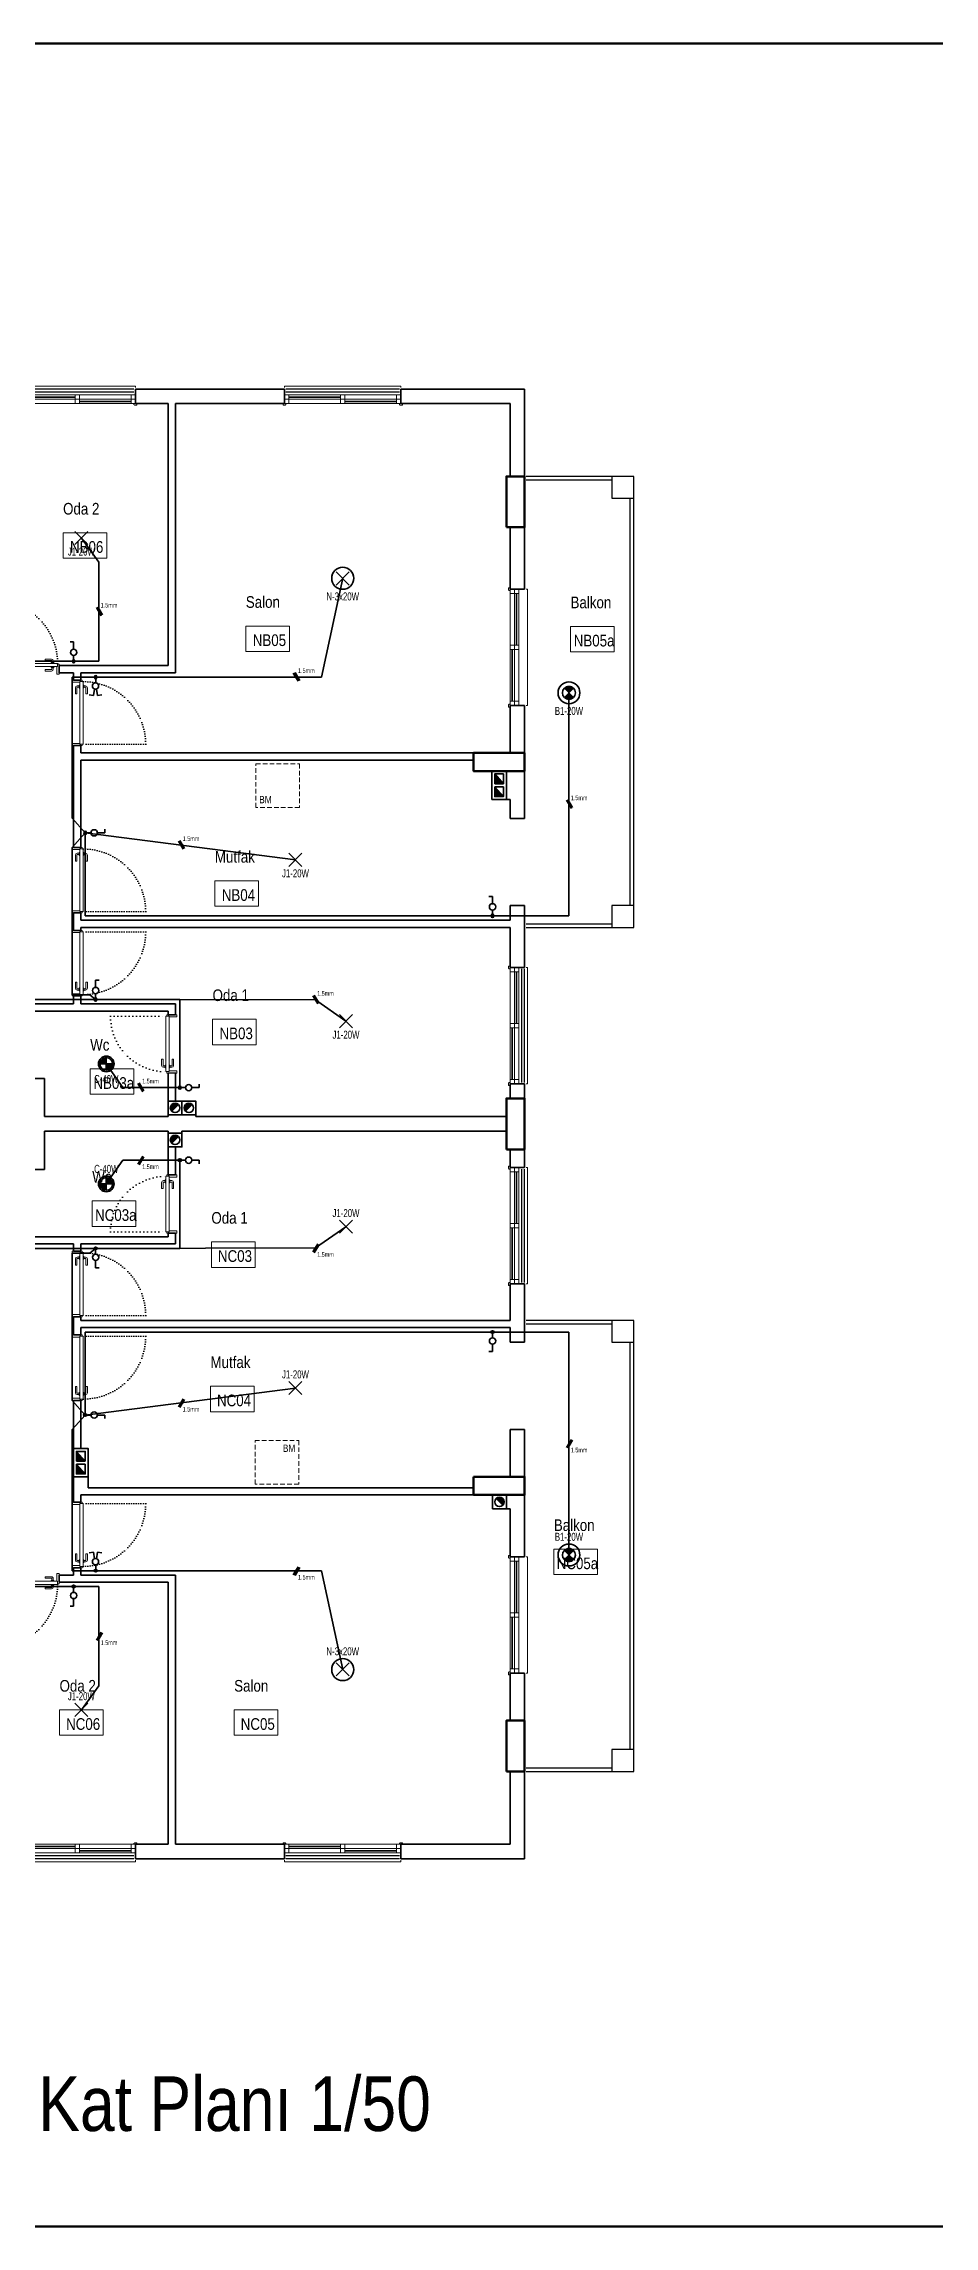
# Model space of a CAD drawing. Header units: millimetres. Extents: x 1811019 to 3717122, y -501178 to -243171.
# Drawn here: x 1862542 to 1863766, y -252390 to -249390 of the extents above; entities that cross this region are included whole.
import ezdxf
from ezdxf.enums import TextEntityAlignment as Align

# ---------------------------------------------------------------- set-up
doc = ezdxf.new("R2010")
doc.units = ezdxf.units.MM
for name, pattern in [('CONTINOUS', [0]), ('CONTINU', [0]), ('DOT', [0.25, 0, -0.25]), ('izdüşüm arka', [3.174999999999999, 0, -3.174999999999999]), ('izdüşüm ön', [9.524999999999999, 6.35, -3.175])]:
    doc.linetypes.add(name, pattern=pattern)
for name, color, linetype, lineweight in [('a_ba', 6, 'Continuous', 50), ('a_doğrama', 251, 'Continuous', 20), ('a_duvar', 255, 'Continuous', 35), ('a_görünüş', 32, 'Continuous', 25), ('a_görünüş_ince', 8, 'Continuous', 20), ('a_izdüşüm_arka', 255, 'izdüşüm arka', 30), ('a_izdüşüm_ön', 6, 'izdüşüm ön', 9), ('a_not_mahal', 253, 'Continuous', 5), ('a_not_text', 7, 'Continuous', 13), ('a_çerçeve_line', 7, 'Continuous', 50), ('Aydınlatma', 4, 'CONTINOUS', 35), ('Aydınlatma_', 3, 'Continuous', 40), ('Priz', 6, 'CONTINOUS', 40)]:
    doc.layers.add(name, color=color, linetype=linetype, lineweight=lineweight)
doc.styles.add('Grupcad', font='arial.ttf', dxfattribs={"width": 0.7})
doc.styles.add('OL', font='tsimplex.shx', dxfattribs={"width": 0.8, "height": 12})
doc.styles.get("Standard").update_dxf_attribs({"font": 'ARIALN.TTF'})

# ---------------------------------------------------------------- blocks, each defined once
blk = doc.blocks.new('K2')
at = {"layer": 'a_doğrama', "color": 251, "linetype": 'Continuous'}
for p, q in [((-12.00000000162981, 90), (-12.00000000162981, 88.09999999962747)), ((-12.00000000162981, 90), (-10.00000000186265, 90)), ((-13.00000000162981, 88.09999999962747), (-13.00000000186265, 1.900000000372529)), ((-13.00000000162981, 88.09999999962747), (-8.500000001862645, 88.09999999962747)), ((-8.500000001862645, 88.09999999962747), (-8.500000001862645, 1.900000000372529)), ((-13.00000000186265, 1.900000000372529), (-8.500000001862645, 1.900000000372529)), ((-12.00000000186265, 0), (-12.00000000186265, 1.900000000372529)), ((-12.00000000186265, 0), (-10.00000000186265, 0))]:
    blk.add_line(p, q, dxfattribs=at)
for points in [[(-1.629814505577087e-09, 90.00000000005821), (1.999999998137355, 90), (1.999999998137355, 87), (-8.500000001862645, 87)], [(0, 0), (2, 0), (2, 3), (-8.500000001862645, 3)]]:
    blk.add_lwpolyline(points, dxfattribs=at)
at = {"layer": 'a_doğrama', "color": 251}
for points in [[(-14.00000000162981, 80.09999999962747), (-16.50000000162981, 80.09999999962747, 0.414213562373095), (-17.00000000162981, 79.59999999962747), (-17.00000000186265, 71.09999999962747), (-19.00000000186265, 71.09999999962747), (-19.00000000186265, 79.59999999962747)], [(-13.00000000162981, 83.09999999962747), (-13.50000000186265, 83.09999999962747, 0.4142135623730951), (-14.00000000186265, 82.59999999962747), (-14.00000000186265, 79.59999999962747, 0.414213562373095), (-13.50000000162981, 79.09999999968568), (-13.00000000162981, 79.09999999962747)], [(-8.500000001629815, 83.09999999962747), (-8.000000001629815, 83.09999999962747, -0.4142135623730951), (-7.500000001862645, 82.59999999962747), (-7.500000001862645, 79.59999999962747, -0.414213562373095), (-8.000000001629815, 79.09999999962747), (-8.500000001629815, 79.09999999962747)], [(-7.500000001862645, 80.09999999956926), (-5.000000001862645, 80.09999999962747, -0.414213562373095), (-4.500000001862645, 79.59999999962747), (-4.500000001862645, 71.09999999962747), (-2.500000001862645, 71.09999999962747), (-2.500000001629815, 79.59999999962747)]]:
    blk.add_lwpolyline(points, format="xyb", dxfattribs=at)
for points in [[(-16.50000000186265, 82.09999999962747), (-14.00000000162981, 82.09999999962747)], [(-5.000000001862645, 82.09999999962747), (-7.500000001862645, 82.09999999962747)]]:
    blk.add_lwpolyline(points, dxfattribs=at)
for centre, start, end in [((-16.50000000186265, 79.59999999962747), 90, 180), ((-5.000000001629815, 79.59999999962747), 0, 90)]:
    blk.add_arc(centre, 2.499999999999999, start, end, dxfattribs=at)
at = {"layer": 'a_izdüşüm_arka', "color": 251}
blk.add_lwpolyline([(-99.20006576180458, 1.900000000372529), (-13.00006576254964, 1.900000000372529)], dxfattribs=at)
blk.add_arc((-13.00006576254964, 1.900000000372529), 86.19999999925494, 89.99995624410063, 180, dxfattribs=at)
blk = doc.blocks.new('k_80')
at = {"layer": 'a_doğrama', "color": 251, "linetype": 'Continuous'}
for p, q in [((-80, 2.000000000465661), (-78.10000000009313, 2.000000000465661)), ((-80, 2.000000000465661), (-80.00000000005821, 4.656612873077393e-10)), ((-78.10000000009313, 3.000000000465661), (-1.900000000023283, 3)), ((-78.10000000009313, 3.000000000465661), (-78.10000000009313, -1.499999999534339)), ((-1.900000000023283, 3), (-1.900000000023283, -1.5)), ((0, 2), (-1.900000000023283, 2)), ((0, 2), (0, 0)), ((-78.10000000009313, -1.499999999534339), (-1.900000000023283, -1.5))]:
    blk.add_line(p, q, dxfattribs=at)
at = {"layer": 'a_doğrama', "color": 251}
for points in [[(-73.10000000003492, 3.000000000465661), (-73.10000000003492, 3.500000000465661, -0.4142135623730951), (-72.60000000009313, 4.000000000232831), (-69.60000000003492, 4.000000000232831, -0.4142135623730951), (-69.10000000003492, 3.500000000232831), (-69.10000000009313, 3.000000000232831)], [(-70.10000000003492, 4.000000000232831), (-70.10000000003492, 6.500000000232831, -0.4142135623730951), (-69.60000000003492, 7.000000000232831), (-61.10000000009313, 7.000000000232831), (-61.10000000009313, 9.00000000023283), (-69.60000000003492, 9.00000000023283)], [(-73.10000000009313, -1.499999999767169), (-73.10000000009313, -1.999999999767169, 0.4142135623730951), (-72.60000000015134, -2.499999999534339), (-69.60000000003492, -2.499999999767169, 0.4142135623730951), (-69.10000000009313, -1.999999999767169), (-69.10000000009313, -1.499999999767169)], [(-70.10000000003492, -2.499999999534339), (-70.10000000003492, -4.999999999534339, 0.4142135623730951), (-69.60000000003492, -5.499999999534339), (-61.10000000009313, -5.499999999534339), (-61.10000000009313, -7.499999999534339), (-69.60000000003492, -7.499999999534339)]]:
    blk.add_lwpolyline(points, format="xyb", dxfattribs=at)
for points in [[(-72.10000000003492, 6.500000000232831), (-72.10000000003492, 4.000000000465661)], [(-72.10000000003492, -4.999999999534339), (-72.10000000003492, -2.499999999534339)]]:
    blk.add_lwpolyline(points, dxfattribs=at)
at = {"layer": 'a_doğrama', "color": 251, "linetype": 'Continuous'}
for points in [[(-80.00000000005821, -9.999999999534339), (-80.00000000005821, -11.99999999953434), (-77, -11.99999999953434), (-77, -1.499999999534339)], [(-5.820766091346741e-11, -10.00000000116415), (-5.820766091346741e-11, -12.00000000116415), (-3.000000000058208, -12.00000000116415), (-3.000000000058208, -1.5)]]:
    blk.add_lwpolyline(points, dxfattribs=at)
at = {"layer": 'a_doğrama', "color": 251}
for centre, start, end in [((-69.60000000003492, 6.500000000232831), 90, 180), ((-69.60000000003492, -4.999999999534339), 180, 270)]:
    blk.add_arc(centre, 2.499999999999999, start, end, dxfattribs=at)
at = {"layer": 'a_izdüşüm_arka', "color": 251, "linetype": 'DOT', "ltscale": 20}
blk.add_line((-1.899999999615829, 79.20000000018626), (-1.900000000023283, 3), dxfattribs=at)
blk.add_arc((-1.900000000023283, 3), 76.20000000006985, 90, 180, dxfattribs=at)
blk = doc.blocks.new('160p')
at = {"layer": 'a_doğrama', "color": 251}
for points in [[(-5.999925318639725, -6), (-5.999925318639725, 0), (-11.99992531863973, 0), (-11.99992531863973, -6)], [(7.46813602745533e-05, -6), (7.46813602745533e-05, 0), (-5.999925318639725, 0), (-5.999925318639725, -6)], [(-5.999925318639725, -83), (-5.999925318639725, -77), (-11.99992531863973, -77), (-11.99992531863973, -83)], [(7.46813602745533e-05, -83), (7.46813602745533e-05, -77), (-5.999925318639725, -77), (-5.999925318639725, -83)], [(-5.999925318639725, -160), (-5.999925318639725, -154), (-11.99992531863973, -154), (-11.99992531863973, -160)], [(7.46813602745533e-05, -160), (7.46813602745533e-05, -154), (-5.999925318639725, -154), (-5.999925318639725, -160)]]:
    blk.add_lwpolyline(points, close=True, dxfattribs=at)
for points in [[(2.000037341145799, -1.000074680894613), (2.00014936318621, 1.999925318174064), (0.0001493635354563594, 1.999999999068677), (0, -1.999999998137355), (1.000000001280569, -2.000037338584661), (2.000037341145799, -1.000074680894613)], [(-9.499925318639725, -6), (-9.499925318639725, -77)], [(-8.499925318639725, -6), (-8.499925318639725, -77)], [(-3.499925318639725, -83), (-3.499925318639725, -154)], [(-2.499925318639725, -83), (-2.499925318639725, -154)], [(2.000037341145799, -158.9999253191054), (2.00014936318621, -161.9999253181741), (0.0001493635354563594, -161.9999999990687), (0, -158.0000000018626), (1.000000001280569, -157.9999626614153), (2.000037341145799, -158.9999253191054)]]:
    blk.add_lwpolyline(points, dxfattribs=at)
at = {"layer": 'a_görünüş_ince', "color": 251}
for points in [[(-21.99992531829048, -160), (-23.99992531829048, -160), (-23.99992531805765, 0), (-21.99992531805765, 0)], [(-11.99992531863973, -77), (-11.99992531863973, -6)], [(-5.999925318639725, -77), (-5.999925318639725, -6)], [(-5.999925318639725, -77), (-5.999925318639725, -6)], [(7.46813602745533e-05, -77), (7.46813602745533e-05, -6)], [(-11.99992531863973, -154), (-11.99992531863973, -83)], [(-5.999925318639725, -154), (-5.999925318639725, -83)], [(-5.999925318639725, -154), (-5.999925318639725, -83)], [(7.46813602745533e-05, -154), (7.46813602745533e-05, -83)]]:
    blk.add_lwpolyline(points, dxfattribs=at)
blk = doc.blocks.new('baca_şönt')
at = {"layer": 'a_duvar'}
h = blk.add_hatch(color=256, dxfattribs=at)
h.dxf.hatch_style = 1
h.paths.add_polyline_path([(21.5, -5), (21.5, -17), (35, -17)])
h.paths.add_polyline_path([(4, -5), (4, -17), (17.5, -17)])
for p, q in [((4, -5), (17.5, -17)), ((17.5, -5), (17.5, -17)), ((21.5, -5), (21.5, -17)), ((21.5, -5), (35, -17))]:
    blk.add_line(p, q, dxfattribs=at)
blk.add_lwpolyline([(0, -21), (39, -21), (39, -1), (0, -1)], close=True, dxfattribs=at)
for points in [[(17.5, -5), (4, -5), (4, -17), (17.5, -17)], [(21.5, -17), (35, -17), (35, -5), (21.5, -5)]]:
    blk.add_lwpolyline(points, dxfattribs=at)
blk = doc.blocks.new('baca_müstakil')
at = {"layer": 'a_duvar'}
h = blk.add_hatch(color=256, dxfattribs=at)
h.dxf.hatch_style = 1
h.paths.add_polyline_path([(4.903805922287575, -4.903805922287575, 0.198912367379658), (3, -9.5, 0.6681786379192994), (14.09619407771242, -14.09619407771242)])
blk.add_line((4.903805922287575, -4.903805922287575), (14.09619407771242, -14.09619407771242), dxfattribs=at)
blk.add_lwpolyline([(0, -19), (19, -19), (19, 0), (0, 0)], close=True, dxfattribs=at)
blk.add_circle((9.5, -9.5), 6.5, dxfattribs=at)
blk = doc.blocks.new('J1-20W')
at = {"layer": 'Aydınlatma', "color": 1, "linetype": 'CONTINU'}
for p, q in [((9, 9), (-9, -9)), ((-9, 9), (9, -9))]:
    blk.add_line(p, q, dxfattribs=at)
at = {"layer": 'Aydınlatma', "linetype": 'CONTINU', "style": 'Grupcad', "width": 0.7, "flags": 8}
blk.add_attdef('J1-20W', text='', height=11, dxfattribs=at).set_placement((0, 18.74764386721654), align=Align.MIDDLE_CENTER)
blk = doc.blocks.new('N-3x20W')
at = {"layer": 'Aydınlatma', "color": 6, "linetype": 'CONTINU'}
for p, q in [((9, 9), (-9, -9)), ((-9, 9), (9, -9))]:
    blk.add_line(p, q, dxfattribs=at)
at = {"layer": 'Aydınlatma', "linetype": 'CONTINU'}
blk.add_circle((0, -0.3079431056394242), 15.11081903452493, dxfattribs=at)
at = {"layer": 'Aydınlatma', "linetype": 'CONTINU', "style": 'Grupcad', "width": 0.7, "flags": 8}
blk.add_attdef('N-3X20W', text='', height=11, dxfattribs=at).set_placement((0, 24.80287592888635), align=Align.MIDDLE_CENTER)
blk = doc.blocks.new('B1-20W')
at = {"layer": 'Aydınlatma', "linetype": 'CONTINU'}
h = blk.add_hatch(color=1, dxfattribs=at)
edge = h.paths.add_edge_path()
edge.add_arc((-1.164153218269348e-10, 1.891748979687691e-10), 8.90954544273853, 44.99999999941044, 135.0000000005896)
edge.add_line((-6.300000000046566, 6.299999999959255), (6.300000000046566, -6.30000000007567))
edge.add_arc((-1.164153218269348e-10, -1.891748979687691e-10), 8.90954544273853, 224.9999999994104, 315.0000000005896, ccw=False)
edge.add_line((-6.299999999930151, -6.299999999959255), (6.299999999930151, 6.299999999959255))
at = {"layer": 'Aydınlatma', "color": 1, "linetype": 'CONTINU'}
for p, q in [((-6.300000000046566, 6.299999999959255), (6.300000000046566, -6.30000000007567)), ((6.299999999930151, 6.299999999959255), (-6.299999999930151, -6.299999999959255))]:
    blk.add_line(p, q, dxfattribs=at)
at = {"layer": 'Aydınlatma', "color": 4, "linetype": 'CONTINU'}
blk.add_circle((-2.91038304567337e-11, -2.91038304567337e-11), 15, dxfattribs=at)
at = {"layer": 'Aydınlatma', "color": 1, "linetype": 'CONTINU'}
blk.add_circle((0, -2.91038304567337e-11), 8.909545442950497, dxfattribs=at)
for centre, start, end in [((-1.164153218269348e-10, 1.891748979687691e-10), 44.99999999928148, 135.0000000007185), ((-1.164153218269348e-10, -1.891748979687691e-10), 224.9999999992815, 315.0000000007185)]:
    blk.add_arc(centre, 8.90954544273853, start, end, dxfattribs=at)
at = {"layer": 'Aydınlatma', "linetype": 'CONTINU', "style": 'Grupcad', "width": 0.7, "flags": 8}
blk.add_attdef('B1-20W', text='', height=11, dxfattribs=at).set_placement((-2.91038304567337e-11, 24.9999999999709), align=Align.MIDDLE_CENTER)
blk = doc.blocks.new('C-20W')
at = {"layer": 'Aydınlatma', "linetype": 'CONTINU'}
h = blk.add_hatch(color=1, dxfattribs=at)
h.paths.add_polyline_path([(8.702380952381645, -1.455191522836685e-11), (0, -1.455191522836685e-11), (0, 8.702380952352541, -0.4142135623730951)])
h.paths.add_polyline_path([(0, -8.702380952381645, -0.4142135623730951), (-8.702380952367093, -1.455191522836685e-11), (0, -1.455191522836685e-11)])
at = {"layer": 'Aydınlatma', "color": 1, "linetype": 'CONTINU'}
for p, q in [((8.702380952381645, 0), (-8.702380952367093, 0)), ((0, 8.702380952381645), (0, -8.702380952381645))]:
    blk.add_line(p, q, dxfattribs=at)
at = {"layer": 'Aydınlatma', "linetype": 'CONTINU'}
blk.add_circle((0, 0), 10.74999999999503, dxfattribs=at)
at = {"layer": 'Aydınlatma', "color": 1, "linetype": 'CONTINU'}
blk.add_circle((0, 0), 8.702380952376926, dxfattribs=at)
at = {"layer": 'Aydınlatma', "linetype": 'CONTINU', "style": 'Grupcad', "width": 0.7, "flags": 8}
blk.add_attdef('C-40W', text='', height=11, dxfattribs=at).set_placement((0, 20.74999999998545), align=Align.MIDDLE_CENTER)
blk = doc.blocks.new('NORMAL ANAHTAR')
at = {"layer": 'Aydınlatma', "color": 6, "linetype": 'CONTINU'}
for p, q in [((0, 18.75986064848257), (-4.863207719157799, 18.75986064848257)), ((0, 8.636846400011564), (0, 18.75986064848257))]:
    blk.add_line(p, q, dxfattribs=at)
blk.add_circle((0, 4.31842319999123), 4.318423200000162, dxfattribs=at)
blk = doc.blocks.new('KOMUTATOR ANAHTAR')
at = {"layer": 'Aydınlatma', "color": 6, "linetype": 'CONTINU'}
for p, q in [((-2.876584113124409, 17.46272058073373), (-8.55538248429366, 16.51159817440202)), ((-1.361482364300173, 8.416611178297899), (-2.876584113124409, 17.46272058073373)), ((1.361482364300173, 8.416611178297899), (2.876584113124409, 17.46272058073373)), ((2.876584113124409, 17.46272058073373), (8.55538248429366, 16.51159817440202))]:
    blk.add_line(p, q, dxfattribs=at)
blk.add_circle((0, 4.318423200005782), 4.318423200000162, dxfattribs=at)
blk = doc.blocks.new('BUAT (Enerji)')
at = {"layer": 'Priz', "linetype": 'CONTINU'}
h = blk.add_hatch(color=256, dxfattribs=at)
edge = h.paths.add_edge_path()
edge.add_arc((0, 0), 1.75, 0, 360)
blk.add_circle((0, 0), 1.75, dxfattribs=at)

msp = doc.modelspace()

# ---------------------------------------------------------------- linework, layer by layer
at = {"layer": 'a_ba', "color": 253}
for points in [[(1863177.71015413, -250054.7909967919), (1863202.71015413, -250054.7909967919), (1863202.71015413, -249984.7909967919), (1863177.71015413, -249984.7909967919)], [(1863132.710147536, -250364.7909963957), (1863132.710147536, -250389.7909963957), (1863202.710147536, -250389.7909963957), (1863202.710147536, -250364.7909963957)], [(1863177.710147536, -250909.7909964012), (1863202.710147536, -250909.7909964012), (1863202.710147536, -250839.7909964012), (1863177.710147536, -250839.7909964012)], [(1863132.710147536, -251359.7909963957), (1863132.710147536, -251384.7909963957), (1863202.710147536, -251384.7909963957), (1863202.710147536, -251359.7909963957)], [(1863177.710147536, -251764.7909967864), (1863202.710147536, -251764.7909967864), (1863202.710147536, -251694.7909967864), (1863177.710147536, -251694.7909967864)]]:
    msp.add_lwpolyline(points, close=True, dxfattribs=at)
at = {"layer": 'a_duvar'}
for p, q in [((1862667.710156701, -249864.7909963957), (1862872.710152118, -249864.7909963957)), ((1863032.710152118, -249864.7909963957), (1863202.710147536, -249864.7909963957)), ((1863202.710147536, -249984.7909963957), (1863202.710147536, -249864.7909963957)), ((1862712.710156701, -249884.7909963957), (1862667.710156701, -249884.7909963957)), ((1862712.710156701, -249884.7909963957), (1862712.710156701, -250244.7909963957)), ((1862872.710152118, -249884.7909963957), (1862722.710156701, -249884.7909963957)), ((1862722.710156701, -250254.7909963957), (1862722.710156701, -249884.7909963957)), ((1863182.710147536, -249884.7909963957), (1863032.710152118, -249884.7909963957)), ((1863182.710147536, -249884.7909963957), (1863182.710147536, -249984.7909967919)), ((1863202.710147536, -250139.7909965938), (1863202.710147536, -250004.7909963957)), ((1863182.710147536, -250054.7909967919), (1863182.710147536, -250139.7909965938)), ((1862712.710156701, -250244.7909963957), (1862562.710156709, -250244.7909963957)), ((1862562.710156709, -250254.7909963957), (1862582.710156701, -250254.7909963957)), ((1862582.710156701, -250264.790996387), (1862582.710156701, -250254.7909963957)), ((1862592.710156701, -250254.7909963957), (1862592.710156701, -250264.7908574043)), ((1862592.710156701, -250254.7909963957), (1862722.710156701, -250254.7909963957)), ((1863182.710147536, -250299.7909965938), (1863182.710147536, -250364.7909963957)), ((1863202.710147537, -250454.7909963957), (1863202.710147536, -250299.7909965938)), ((1862582.710156701, -250494.790996387), (1862582.710156701, -250354.7909963957)), ((1862592.7101567, -250354.7909963957), (1862592.7101567, -250364.7909963957)), ((1863182.710147536, -250364.7909963957), (1862592.7101567, -250364.7909963957)), ((1862592.7101567, -250374.7909963957), (1862592.7101567, -250494.7908574043)), ((1862592.7101567, -250374.7909963957), (1863132.710147536, -250374.7909963957)), ((1863182.710147536, -250428.7909963957), (1863182.710147536, -250454.7909963957)), ((1862582.710156701, -250608.7909963956), (1862582.710156701, -250584.7909963957)), ((1862592.7101567, -250584.7909963957), (1862592.7101567, -250594.7909963957)), ((1863182.710147536, -250574.7909963957), (1863182.710147536, -250594.7909963957)), ((1863202.710147537, -250659.7909964012), (1863202.710147537, -250574.7909963957)), ((1863182.710147536, -250594.7909963957), (1862592.710156701, -250594.7909963957)), ((1862592.710156701, -250604.7909963956), (1863182.710147536, -250604.7909963957)), ((1862592.7101567, -250604.7909963956), (1862592.7101567, -250608.7911353783)), ((1863182.710147536, -250604.7909963957), (1863182.710147536, -250659.7909964012)), ((1862582.710156701, -250709.7909963957), (1862447.710154912, -250709.7909963957)), ((1862582.710156701, -250709.7909963957), (1862582.710156701, -250698.7909964044)), ((1862592.710156701, -250698.791135387), (1862592.710156701, -250709.7909963957)), ((1862722.710156701, -250709.7909963957), (1862592.710156701, -250709.7909963957)), ((1862722.710163294, -250724.7909967919), (1862722.710163294, -250709.7909967919)), ((1862462.709121276, -250719.7909963957), (1862712.710156701, -250719.7909963957)), ((1862712.710163294, -250719.7909967919), (1862712.710163294, -250724.7909967919)), ((1862542.710161506, -250812.2909967919), (1862522.710161506, -250812.2909967919)), ((1862542.710161506, -250864.7909967919), (1862542.710161506, -250812.2909967919)), ((1862712.710163294, -250804.7909968006), (1862712.710163294, -250864.7909963956)), ((1862722.710163294, -250843.2909964016), (1862722.710163294, -250804.7908578179)), ((1863182.710147536, -250819.7909964012), (1863182.710147536, -250839.7909964012)), ((1863202.710147537, -250839.7909964012), (1863202.710147537, -250819.7909964012)), ((1862542.709120098, -250864.7909963957), (1862712.710163294, -250864.7909963957)), ((1862542.709120098, -250884.7909963957), (1862712.710163294, -250884.7909963957)), ((1862542.710161506, -250937.2909967919), (1862542.710161506, -250884.7909967919)), ((1862712.710163295, -250884.7909963957), (1862712.710163294, -250944.7909967919)), ((1862731.710156168, -250884.7909963957), (1863177.710147536, -250884.7909963957)), ((1862731.710163294, -250887.2909963977), (1862731.710163294, -250884.7909963957)), ((1862750.710163294, -250864.7909963993), (1863177.710147536, -250864.7909963957)), ((1862722.710163294, -250944.7909967919), (1862722.710163294, -250906.2909964021)), ((1863182.710147536, -250909.7909964012), (1863182.710147536, -250934.7909963957)), ((1863202.710147537, -250934.7909963957), (1863202.710147537, -250909.7909964012)), ((1862522.710161506, -250937.2909967919), (1862542.710161506, -250937.2909967919)), ((1862712.710163294, -250939.7909967919), (1862712.710163294, -250944.7909967919)), ((1862447.710154912, -251039.7909963957), (1862582.7101567, -251039.7909963957)), ((1862712.710156701, -251029.7909963957), (1862462.709117243, -251029.7909963957)), ((1862582.710156701, -251039.7909963957), (1862582.710156701, -251049.7909963957)), ((1862592.710156701, -251049.7909963957), (1862592.710156701, -251039.7909963957)), ((1862592.710156701, -251039.7909963957), (1862722.710156701, -251039.7909963957)), ((1862712.710163294, -251024.7909967919), (1862712.710163294, -251029.7909967919)), ((1862722.710163294, -251039.7909967919), (1862722.710163294, -251024.7909967919)), ((1863182.710147536, -251094.7909963957), (1863182.710147536, -251144.7909963957)), ((1863202.710147536, -251144.7909963956), (1863202.710147536, -251094.7909963957)), ((1862582.710156701, -251139.7909963957), (1862582.710156701, -251164.7909963957)), ((1862592.710156701, -251144.7909963957), (1862592.710156701, -251139.7909963957)), ((1862592.710156701, -251144.7909963957), (1863182.710147536, -251144.7909963957)), ((1862592.710156701, -251164.7911353784), (1862592.710156701, -251154.7909963957)), ((1862592.710156701, -251154.7909963957), (1863182.710147536, -251154.7909963956)), ((1863182.710147536, -251154.7909963956), (1863182.710147536, -251174.7909963957)), ((1863202.710147536, -251144.7909963942), (1863202.710147536, -251144.7909963956)), ((1863202.710147536, -251144.7909963942), (1863202.710147536, -251164.7909963942)), ((1863202.710147536, -251164.7909963957), (1863202.710147536, -251164.7909963942)), ((1863202.710147536, -251174.7909963957), (1863202.710147536, -251164.7909963956)), ((1862582.710156701, -251254.7909964045), (1862582.710156701, -251394.7909963955)), ((1862592.710156701, -251320.7909963954), (1862592.710156701, -251254.7911353871)), ((1863182.710147536, -251294.7909963957), (1863182.710147536, -251359.7909963957)), ((1863202.710147536, -251469.790996591), (1863202.710147536, -251294.7909963957)), ((1862592.710156701, -251384.7909963957), (1863182.710147536, -251384.7909963957)), ((1862592.710156701, -251394.7911353781), (1862592.710156701, -251384.7909963957)), ((1862602.7101567, -251374.7909963957), (1863132.710147536, -251374.7909963957)), ((1863182.710147536, -251403.7909963957), (1863182.710147536, -251469.790996591)), ((1862582.710156701, -251484.7909964042), (1862582.710156701, -251494.7909963957)), ((1862592.710156701, -251494.7909963957), (1862592.710156701, -251484.7911353869)), ((1862582.710156701, -251494.7909963957), (1862562.710156709, -251494.7909963957)), ((1862562.710295692, -251504.7909963957), (1862712.710156701, -251504.7909963957)), ((1862722.710156701, -251494.7909963957), (1862592.710156701, -251494.7909963957)), ((1862712.710156701, -251504.7909963957), (1862712.710156701, -251864.7909963957)), ((1862722.710156701, -251864.7909963957), (1862722.710156701, -251494.7909963957)), ((1863182.710147536, -251629.790996591), (1863182.710147536, -251694.7909967864)), ((1863202.710147537, -251744.7909963957), (1863202.710147537, -251629.790996591)), ((1863182.710147536, -251764.7909967864), (1863182.710147536, -251864.7909963957)), ((1863202.710147536, -251884.7909963957), (1863202.710147537, -251764.7909963957)), ((1862712.710156701, -251864.7909962752), (1862667.710156701, -251864.7909962752)), ((1862872.710152118, -251864.7909962752), (1862722.710156701, -251864.7909962752)), ((1863182.710147536, -251864.7909962752), (1863032.710152118, -251864.7909962752)), ((1862667.710156701, -251884.7909963823), (1862872.710152118, -251884.7909963823)), ((1863032.710152118, -251884.7909963823), (1863202.710147537, -251884.7909963823))]:
    msp.add_line(p, q, dxfattribs=at)
for points in [[(1862667.710156701, -249884.7909963957), (1862667.710156701, -249864.7909963957)], [(1862872.710152118, -249884.7909963957), (1862872.710152118, -249864.7909963957)], [(1863032.710152118, -249884.7909963957), (1863032.710152118, -249864.7909963957)], [(1863202.710147536, -250139.7909965938), (1863182.710147536, -250139.7909965938)], [(1862562.710156709, -250244.7909963957), (1862562.710156709, -250254.7909963957)], [(1862582.710156701, -250264.790996387), (1862592.708905857, -250264.7908574217)], [(1863202.710147536, -250299.7909965938), (1863182.710147536, -250299.7909965938)], [(1862582.710156701, -250354.7909963957), (1862592.7101567, -250354.7909963957)], [(1863177.710147536, -250428.7909963957), (1863182.710147536, -250428.7909963957)], [(1863202.710147536, -250454.7909963957), (1863182.710147536, -250454.7909963957)], [(1862582.710156701, -250494.790996387), (1862592.708905857, -250494.7908574217)], [(1862582.710156701, -250584.7909963957), (1862592.7101567, -250584.7909963957)], [(1863202.710147536, -250574.7909963957), (1863182.710147536, -250574.7909963957)], [(1862582.710156701, -250608.7909963956), (1862592.7101567, -250608.7911353783)], [(1863182.710147536, -250659.7909964012), (1863202.710147537, -250659.7909964012)], [(1862582.710156701, -250698.7909964044), (1862592.708905857, -250698.7911353696)], [(1862712.710163294, -250724.7909967919), (1862722.710163294, -250724.7909967919)], [(1862712.710163294, -250804.7909968006), (1862722.711414138, -250804.7908578005)], [(1863182.710147536, -250819.7909964012), (1863202.710147537, -250819.7909964012)], [(1862750.710163294, -250862.2909964016), (1862750.710163294, -250864.7909963993)], [(1862712.710163294, -250944.7909967919), (1862722.710163294, -250944.7909967919)], [(1863182.710147536, -250934.7909963957), (1863202.710147537, -250934.7909963957)], [(1862712.710163294, -251024.7909967919), (1862722.710163294, -251024.7909967919)], [(1862582.710156701, -251049.7909963957), (1862592.710156701, -251049.7909963957)], [(1863182.710147536, -251094.7909963957), (1863202.710147536, -251094.7909963957)], [(1862582.710156701, -251139.7909963957), (1862592.710156701, -251139.7909963957)], [(1862582.710156701, -251164.7909963957), (1862592.710156699, -251164.7911353784)], [(1863202.710147536, -251174.7909963957), (1863182.710147536, -251174.7909963957)], [(1862582.710156701, -251254.7909964045), (1862592.710156699, -251254.7911353871)], [(1863202.710147536, -251294.7909963957), (1863182.710147536, -251294.7909963957)], [(1862602.7101567, -251359.7909963954), (1862602.7101567, -251374.7909963957)], [(1862582.710156698, -251394.7909963955), (1862592.710156701, -251394.7911353781)], [(1863177.710147536, -251403.7909963957), (1863182.710147536, -251403.7909963957)], [(1862582.710156701, -251484.7909964042), (1862592.708905855, -251484.7911353695)], [(1863182.710147536, -251469.790996591), (1863202.710147536, -251469.790996591)], [(1862562.710156692, -251494.7897455534), (1862562.710295692, -251504.7909963957)], [(1863182.710147536, -251629.790996591), (1863202.710147537, -251629.790996591)], [(1862667.710156701, -251864.7909962752), (1862667.710156701, -251884.7909963823)], [(1862872.710152118, -251884.7909963823), (1862872.710152118, -251864.7909963823)], [(1863032.710152118, -251884.7909963823), (1863032.710152118, -251864.7909963823)]]:
    msp.add_lwpolyline(points, dxfattribs=at)
at = {"layer": 'a_görünüş', "color": 251}
for points in [[(1862665.7101567, -249864.7909963092), (1862509.716330698, -249864.7910027381)], [(1862665.7101567, -249868.7909963104), (1862509.716330698, -249868.7910028206)], [(1863030.710152118, -249864.7909963092), (1862874.716326116, -249864.7910027381)], [(1863030.710152118, -249868.7909963104), (1862874.716326116, -249868.7910028206)], [(1863322.710147536, -249984.7909963958), (1863204.710154032, -249984.7909963958)], [(1863322.710147536, -249989.7909963958), (1863204.710154032, -249989.7909963958)], [(1863347.710147536, -250574.7909964141), (1863347.710147536, -250014.7909963959)], [(1863352.710147536, -250574.7909964141), (1863352.710147536, -250014.7909963959)], [(1863204.710147536, -250599.7909964141), (1863322.710147536, -250599.7909964141)], [(1863204.710147536, -250604.7909964141), (1863322.710147536, -250604.7909964141)], [(1863198.710147535, -250817.7909964012), (1863198.710141025, -250661.7971703993)], [(1863202.710147536, -250817.7909964012), (1863202.710141107, -250661.7971703993)], [(1863198.710147534, -251092.7909963957), (1863198.710141024, -250936.7971703938)], [(1863202.710147536, -251092.7909963957), (1863202.710141107, -250936.7971703938)], [(1863322.710147536, -251144.7909963953), (1863204.710147536, -251144.7909963942)], [(1863322.710147536, -251149.7909963953), (1863204.710147536, -251149.7909963942)], [(1863347.710147536, -251734.7909963957), (1863347.710147536, -251174.7909963956)], [(1863352.710147536, -251734.7909963957), (1863352.710147536, -251174.7909963956)], [(1863204.710147537, -251759.7909963957), (1863322.710147536, -251759.7909963957)], [(1863204.710147537, -251764.7909963957), (1863322.710147536, -251764.7909963957)], [(1862665.710156701, -251880.7909963811), (1862509.716330699, -251880.7910028101)], [(1862665.710156701, -251884.7909963823), (1862509.716330699, -251884.7910028925)], [(1863030.710152118, -251880.7909963811), (1862874.716326117, -251880.7910028101)], [(1863030.710152118, -251884.7909963823), (1862874.716326117, -251884.7910028925)]]:
    msp.add_lwpolyline(points, dxfattribs=at)
for points in [[(1863322.710147536, -250014.7909963959), (1863352.710147536, -250014.7909963959), (1863352.710147536, -249984.7909963959), (1863322.710147536, -249984.7909963959)], [(1863322.710147536, -250604.7909964141), (1863352.710147536, -250604.7909964141), (1863352.710147536, -250574.7909964141), (1863322.710147536, -250574.7909964141)], [(1863322.710147536, -251174.7909963956), (1863352.710147536, -251174.7909963956), (1863352.710147536, -251144.7909963956), (1863322.710147536, -251144.7909963956)], [(1863322.710147536, -251764.7909963957), (1863352.710147536, -251764.7909963957), (1863352.710147536, -251734.7909963957), (1863322.710147536, -251734.7909963957)]]:
    msp.add_lwpolyline(points, close=True, dxfattribs=at)
at = {"layer": 'a_izdüşüm_ön', "color": 251}
for points in [[(1862833.243606406, -250439.7909963957), (1862833.243606406, -250379.7909963957), (1862893.243606406, -250379.7909963957), (1862893.243606406, -250439.7909963957)], [(1862892.177813027, -251309.7909963932), (1862892.177813027, -251369.7909963932), (1862832.177813027, -251369.7909963932), (1862832.177813027, -251309.7909963932)]]:
    msp.add_lwpolyline(points, close=True, dxfattribs=at)
at = {"layer": 'a_not_mahal'}
for points in [[(1862628.28892037, -250062.2697171071), (1862568.28892037, -250062.2697171071), (1862568.28892037, -250097.2697171071), (1862628.28892037, -250097.2697171071)], [(1862879.507637282, -250190.4240672385), (1862819.507637282, -250190.4240672385), (1862819.507637282, -250225.4240672385), (1862879.507637282, -250225.4240672385)], [(1863325.883661635, -250190.9829641331), (1863265.883661635, -250190.9829641331), (1863265.883661635, -250225.9829641331), (1863325.883661635, -250225.9829641331)], [(1862836.930452541, -250540.6936324766), (1862776.930452541, -250540.6936324766), (1862776.930452541, -250575.6936324766), (1862836.930452541, -250575.6936324766)], [(1862833.804964662, -250730.8740705198), (1862773.804964662, -250730.8740705198), (1862773.804964662, -250765.8740705198), (1862833.804964662, -250765.8740705198)], [(1862665.55719766, -250799.0809022946), (1862605.55719766, -250799.0809022946), (1862605.55719766, -250834.0809022946), (1862665.55719766, -250834.0809022946)], [(1862668.354835884, -250980.5583045577), (1862608.354835884, -250980.5583045577), (1862608.354835884, -251015.5583045577), (1862668.354835884, -251015.5583045577)], [(1862832.176062779, -251036.8981811305), (1862772.176062779, -251036.8981811305), (1862772.176062779, -251071.8981811305), (1862832.176062779, -251071.8981811305)], [(1862830.895385206, -251235.31176748), (1862770.895385206, -251235.31176748), (1862770.895385206, -251270.31176748), (1862830.895385206, -251270.31176748)], [(1863302.944790428, -251459.239424743), (1863242.944790428, -251459.239424743), (1863242.944790428, -251494.239424743), (1863302.944790428, -251494.239424743)], [(1862623.41786274, -251680.0799743349), (1862563.41786274, -251680.0799743349), (1862563.41786274, -251715.0799743349), (1862623.41786274, -251715.0799743349)], [(1862863.497223109, -251680.0799743349), (1862803.497223109, -251680.0799743349), (1862803.497223109, -251715.0799743349), (1862863.497223109, -251715.0799743349)]]:
    msp.add_lwpolyline(points, close=True, dxfattribs=at)
at = {"layer": 'a_çerçeve_line'}
msp.add_lwpolyline([(1872123.904255825, -252390.0067592915), (1872123.904255825, -249390.0067592915), (1853005.390146533, -249390.0067592915), (1853005.390146533, -252390.0067592915)], close=True, dxfattribs=at)
at = {"layer": 'Aydınlatma'}
for p, q in [((1862593.4174016, -250069.5020184581), (1862617.497774187, -250102.5424088127)), ((1862617.497774187, -250102.5424088127), (1862617.497774187, -250238.9363990046)), ((1862952.709690979, -250124.7909964575), (1862923.412220106, -250260.7056309585)), ((1862582.779550854, -250238.9363990046), (1862446.709695561, -250238.9363990046)), ((1862581.029550854, -250238.9363990046), (1862617.497774187, -250238.9363990046)), ((1862580.705678958, -250454.6423173147), (1862580.705678958, -250260.7056309585)), ((1862613.08419202, -250260.7056309585), (1862580.705678958, -250260.7056309585)), ((1862613.08419202, -250260.7056309585), (1862923.412220106, -250260.7056309585)), ((1863263.709686397, -250282.2909963969), (1863263.709686397, -250588.7909963972)), ((1862580.705678958, -250454.6423173147), (1862598.709695561, -250474.7166707778)), ((1862580.705678958, -250494.7910242408), (1862598.709695561, -250474.7166707778)), ((1862580.708486413, -250696.7909685923), (1862580.705678958, -250494.7910242408)), ((1862598.709695561, -250474.7166707778), (1862598.709695561, -250588.7909963973)), ((1862887.709690979, -250511.7909963974), (1862598.709695561, -250474.7166707778)), ((1863158.642936951, -250588.7909963973), (1862598.709695561, -250588.7909963973)), ((1863158.642936951, -250588.7909963973), (1863263.709686397, -250588.7909963972)), ((1862580.922559634, -250703.7909963972), (1862576.709695561, -250703.7909963972)), ((1862580.708486413, -250696.7909685923), (1862580.708486413, -250697.3838736192)), ((1862605.047923122, -250697.3838736193), (1862580.708486413, -250697.3838736192)), ((1862597.318547851, -250703.7909963972), (1862580.922559634, -250703.7909963972)), ((1862612.970330991, -250703.7909963972), (1862597.318547851, -250703.7909963972)), ((1862612.970330991, -250703.7909963972), (1862605.047923122, -250697.3838736193)), ((1862612.970330991, -250703.7909963972), (1862728.709702155, -250703.7909963972)), ((1862612.970330991, -250703.7909963972), (1862915.117980646, -250704.3218877382)), ((1862728.709702155, -250824.9384010622), (1862728.709702155, -250703.7909963972)), ((1862957.209694276, -250733.540996394), (1862915.117980646, -250704.3218877382)), ((1862627.709701261, -250792.2909963972), (1862650.377589143, -250824.9384010622)), ((1862728.709702155, -250824.9384010622), (1862650.377589143, -250824.9384010622)), ((1862627.709701261, -250957.2909963955), (1862650.377589143, -250924.6435917305)), ((1862728.709702155, -250924.6435917305), (1862650.377589143, -250924.6435917305)), ((1862728.709702155, -250924.6435917305), (1862728.709702155, -251045.7909963955)), ((1862957.209694276, -251016.0409963987), (1862915.117980646, -251045.2601050545)), ((1862580.922559634, -251045.7909963955), (1862576.709695561, -251045.7909963955)), ((1862580.708486413, -251052.7910242004), (1862580.705678958, -251254.7909685519)), ((1862605.047923122, -251052.1981191735), (1862580.708486413, -251052.1981191735)), ((1862580.708486413, -251052.7910242004), (1862580.708486413, -251052.1981191735)), ((1862597.318547851, -251045.7909963955), (1862580.922559634, -251045.7909963955)), ((1862612.970330991, -251045.7909963955), (1862597.318547851, -251045.7909963955)), ((1862612.970330991, -251045.7909963955), (1862605.047923122, -251052.1981191735)), ((1862612.970330991, -251045.7909963955), (1862915.117980646, -251045.2601050545)), ((1862612.970330991, -251045.7909963955), (1862728.709702155, -251045.7909963955)), ((1863158.642936951, -251160.7909963955), (1862598.709695561, -251160.7909963955)), ((1862598.709695561, -251274.8653220149), (1862598.709695561, -251160.7909963955)), ((1863158.642936951, -251160.7909963955), (1863263.709686397, -251160.7909963955)), ((1863263.709686397, -251467.2909963958), (1863263.709686397, -251160.7909963955)), ((1862887.709690979, -251237.7909963953), (1862598.709695561, -251274.8653220149)), ((1862580.705678958, -251254.7909685519), (1862598.709695561, -251274.8653220149)), ((1862580.705678958, -251294.939675478), (1862598.709695561, -251274.8653220149)), ((1862580.705678958, -251294.939675478), (1862580.705678958, -251488.8763618342)), ((1862613.08419202, -251488.8763618342), (1862580.705678958, -251488.8763618342)), ((1862613.08419202, -251488.8763618342), (1862923.412220106, -251488.8763618342)), ((1862952.709690979, -251624.7909963353), (1862923.412220106, -251488.8763618342)), ((1862582.779550854, -251510.6455937881), (1862446.709695561, -251510.6455937881)), ((1862581.029550854, -251510.6455937881), (1862617.497774187, -251510.6455937881)), ((1862617.497774187, -251647.03958398), (1862617.497774187, -251510.6455937881)), ((1862593.4174016, -251680.0799743347), (1862617.497774187, -251647.03958398))]:
    msp.add_line(p, q, dxfattribs=at)
at = {"layer": 'Aydınlatma', "color": 3}
for p, q in [((1862620.795048736, -250176.2659829425), (1862614.200499637, -250165.2128248748)), ((1862622.51258948, -250175.2412616187), (1862615.918040382, -250164.188103551)), ((1862891.226731544, -250266.2322099924), (1862884.632182445, -250255.1790519246)), ((1862892.596530086, -250265.6890999525), (1862886.001980988, -250254.6359418847)), ((1862893.79881692, -250265.2074886686), (1862887.204267822, -250254.1543306009)), ((1863267.006960946, -250441.0675754309), (1863260.412411848, -250430.0144173632)), ((1863268.724501691, -250440.0428541071), (1863262.129952592, -250428.9896960394)), ((1862733.573685451, -250497.121268229), (1862726.979136353, -250486.0681101612)), ((1862735.291226196, -250496.0965469052), (1862728.696677097, -250485.0433888374)), ((1862918.415255195, -250709.8484667721), (1862911.820706097, -250698.7953087044)), ((1862920.13279594, -250708.8237454483), (1862913.538246841, -250697.7705873806)), ((1862677.768994906, -250830.4649800961), (1862671.174445807, -250819.4118220284)), ((1862679.48653565, -250829.4402587723), (1862672.891986552, -250818.3871007046)), ((1862677.768994906, -250919.1170126966), (1862671.174445807, -250930.1701707644)), ((1862679.48653565, -250920.1417340204), (1862672.891986552, -250931.1948920882)), ((1862918.415255195, -251039.7335260206), (1862911.820706097, -251050.7866840884)), ((1862920.13279594, -251040.7582473444), (1862913.538246841, -251051.8114054122)), ((1862733.573685451, -251252.4607245637), (1862726.979136353, -251263.5138826315)), ((1862735.291226196, -251253.4854458875), (1862728.696677097, -251264.5386039553)), ((1863267.006960946, -251308.5144173618), (1863260.412411848, -251319.5675754295)), ((1863268.724501691, -251309.5391386856), (1863262.129952592, -251320.5922967533)), ((1862891.226731544, -251483.3497828003), (1862884.632182445, -251494.4029408681)), ((1862892.596530086, -251483.8928928402), (1862886.001980988, -251494.946050908)), ((1862893.79881692, -251484.3745041241), (1862887.204267822, -251495.4276621919)), ((1862620.795048736, -251573.3160098502), (1862614.200499637, -251584.369167918)), ((1862622.51258948, -251574.340731174), (1862615.918040382, -251585.3938892418))]:
    msp.add_line(p, q, dxfattribs=at)
at = {"layer": 'Aydınlatma', "color": 6}
for p, q in [((1862582.779550854, -250230.9363990046), (1862582.779550854, -250238.9363990046)), ((1862613.08419202, -250268.7056309585), (1862613.08419202, -250260.7056309585)), ((1862606.709695561, -250474.7166707778), (1862598.709695561, -250474.7166707778)), ((1863158.642936951, -250580.7909963973), (1863158.642936951, -250588.7909963973)), ((1862612.970330991, -250695.7909963972), (1862612.970330991, -250703.7909963972)), ((1862736.709702155, -250824.9384010622), (1862728.709702155, -250824.9384010622)), ((1862736.709702155, -250924.6435917305), (1862728.709702155, -250924.6435917305)), ((1862612.970330991, -251053.7909963955), (1862612.970330991, -251045.7909963955)), ((1863158.642936951, -251168.7909963955), (1863158.642936951, -251160.7909963955)), ((1862606.709695561, -251274.8653220149), (1862598.709695561, -251274.8653220149)), ((1862613.08419202, -251480.8763618342), (1862613.08419202, -251488.8763618342)), ((1862582.779550854, -251518.6455937881), (1862582.779550854, -251510.6455937881))]:
    msp.add_line(p, q, dxfattribs=at)
at = {"layer": 'Aydınlatma'}
for points in [[(1862260.394051969, -250659.9525068249), (1862260.394051969, -250738.7909963972), (1862431.710622995, -250738.7909963972), (1862431.71062301, -250703.7909963972), (1862576.709695561, -250703.7909963972)], [(1862260.394051969, -251089.6294859679), (1862260.394051969, -251010.7909963955), (1862431.710622995, -251010.7909963955), (1862431.71062301, -251045.7909963955), (1862576.709695561, -251045.7909963955)]]:
    msp.add_lwpolyline(points, dxfattribs=at)

# ---------------------------------------------------------------- block references
at = {"layer": 'a_duvar', "xscale": -1}
for name, p, rotation in [('160p', (1862507.710167612, -249884.7909217143), 90), ('160p', (1862872.71016303, -249884.7909217143), 90), ('baca_şönt', (1863178.710147536, -250428.7909963957), 270), ('baca_şönt', (1862603.7101567, -251359.7909963954), 270), ('baca_müstakil', (1863158.710147536, -251384.7909963957), 90), ('160p', (1862667.710156701, -251864.791070957), 270), ('160p', (1863032.710152119, -251864.7910710641), 270)]:
    msp.add_blockref(name, p, dxfattribs=dict(at, rotation=rotation))
for p in [(1863182.710222218, -250139.7909841237), (1863182.710222218, -250659.7909839311), (1863182.710222218, -250934.7909839256), (1863182.710222218, -251469.790984121)]:
    msp.add_blockref('160p', p, dxfattribs=at)
at = {"layer": 'a_duvar', "rotation": 270}
for p in [(1862731.710163294, -250843.2909964016), (1862750.710163294, -250843.2909964016), (1862731.710163294, -250887.2909964021)]:
    msp.add_blockref('baca_müstakil', p, dxfattribs=at)
at = {"layer": 'a_izdüşüm_arka', "ltscale": 5}
for name, p, rotation in [('K2', (1862472.710017718, -250254.790996402), 269.9992036878906), ('K2', (1862582.7101567, -250608.7909963956), 179.9992036878906), ('k_80', (1862712.710163294, -250724.7909967919), 90), ('K2', (1862582.710156698, -251164.7909963957), 179.9992036878906), ('K2', (1862582.710156698, -251394.7909963955), 179.9992036878906)]:
    msp.add_blockref(name, p, dxfattribs=dict(at, rotation=rotation))
at = {"layer": 'a_izdüşüm_arka', "ltscale": 5, "xscale": -1}
for name, p, rotation in [('K2', (1862582.710156701, -250354.7909963957), 0.0007963121093723657), ('K2', (1862582.7101567, -250584.7909963957), 0.0007963121093723657), ('k_80', (1862712.710163294, -251024.7909967919), 90), ('K2', (1862582.7101567, -251139.7909963957), 0.0007963121093723657), ('K2', (1862472.7101567, -251494.7909963957), 270.0007963121094)]:
    msp.add_blockref(name, p, dxfattribs=dict(at, rotation=rotation))
at = {"layer": 'Aydınlatma', "linetype": 'CONTINU'}
ref = msp.add_blockref('J1-20W', (1862593.4174016, -250069.5020184581), dxfattribs=dict(at, xscale=-1, rotation=180))
ref.add_attrib('J1-20W', 'J1-20W', dxfattribs={"layer": 'Aydınlatma_', "color": 4, "linetype": 'CONTINU', "height": 11, "style": 'Grupcad', "width": 0.7}).set_placement((1862593.4174016, -250088.1070975231), align=Align.MIDDLE_CENTER)
ref = msp.add_blockref('N-3x20W', (1862952.709690979, -250125.0989395631), dxfattribs=dict(at, xscale=-1, rotation=180))
ref.add_attrib('N-3X20W', 'N-3x20W', dxfattribs={"layer": 'Aydınlatma_', "color": 4, "linetype": 'Continuous', "height": 11, "style": 'Grupcad', "width": 0.7}).set_placement((1862952.709690979, -250149.7517472791), align=Align.MIDDLE_CENTER)
for name, p in [('NORMAL ANAHTAR', (1862582.779550854, -250230.9363990046)), ('NORMAL ANAHTAR', (1863158.642936951, -250580.7909963973)), ('KOMUTATOR ANAHTAR', (1862612.837989048, -251480.8833858378))]:
    msp.add_blockref(name, p, dxfattribs=at)
at = {"layer": 'Aydınlatma', "linetype": 'CONTINU', "xscale": -1}
for name, p, rotation in [('KOMUTATOR ANAHTAR', (1862612.837989048, -250268.6986069549), 180), ('NORMAL ANAHTAR', (1862736.709702155, -250924.6435917305), 270), ('NORMAL ANAHTAR', (1863158.642936951, -251168.7909963955), 180), ('NORMAL ANAHTAR', (1862606.709695561, -251274.8653220149), 270), ('NORMAL ANAHTAR', (1862582.779550854, -251518.6455937881), 180)]:
    msp.add_blockref(name, p, dxfattribs=dict(at, rotation=rotation))
at = {"layer": 'Aydınlatma', "linetype": 'CONTINU'}
ref = msp.add_blockref('B1-20W', (1863263.709686397, -250282.2909963971), dxfattribs=dict(at, xscale=-1, rotation=180))
ref.add_attrib('B1-20W', 'B1-20W', dxfattribs={"layer": 'Aydınlatma_', "color": 4, "linetype": 'Continuous', "height": 11, "style": 'Grupcad', "width": 0.7}).set_placement((1863263.709686397, -250307.1484315949), align=Align.MIDDLE_CENTER)
for p, rotation in [((1862606.709695561, -250474.7166707778), 270), ((1862736.709702155, -250824.9384010622), 270), ((1862612.970330991, -251053.7909963955), 180)]:
    msp.add_blockref('NORMAL ANAHTAR', p, dxfattribs=dict(at, rotation=rotation))
ref = msp.add_blockref('J1-20W', (1862887.709690979, -250511.7909963974), dxfattribs=dict(at, xscale=-1, rotation=180))
ref.add_attrib('J1-20W', 'J1-20W', dxfattribs={"layer": 'Aydınlatma_', "color": 4, "linetype": 'CONTINU', "height": 11, "style": 'Grupcad', "width": 0.7}).set_placement((1862887.709690979, -250530.3960754625), align=Align.MIDDLE_CENTER)
at = {"layer": 'Aydınlatma', "linetype": 'CONTINU', "xscale": -1}
msp.add_blockref('NORMAL ANAHTAR', (1862612.970330991, -250695.7909963972), dxfattribs=at)
at = {"layer": 'Aydınlatma', "linetype": 'CONTINU'}
ref = msp.add_blockref('J1-20W', (1862957.209694276, -250733.540996394), dxfattribs=dict(at, xscale=-1, rotation=180))
ref.add_attrib('J1-20W', 'J1-20W', dxfattribs={"layer": 'Aydınlatma_', "color": 4, "linetype": 'CONTINU', "height": 11, "style": 'Grupcad', "width": 0.7}).set_placement((1862957.209694276, -250752.1460754591), align=Align.MIDDLE_CENTER)
ref = msp.add_blockref('C-20W', (1862627.709701261, -250792.2909963972), dxfattribs=dict(at, xscale=-1, rotation=180))
ref.add_attrib('C-20W', 'C-40W', dxfattribs={"layer": 'Aydınlatma_', "color": 4, "linetype": 'Continuous', "height": 11, "style": 'Grupcad', "width": 0.7}).set_placement((1862627.709701261, -250813.0409963972), align=Align.MIDDLE_CENTER)
ref = msp.add_blockref('C-20W', (1862627.709701261, -250957.2909963955), dxfattribs=at)
ref.add_attrib('C-20W', 'C-40W', dxfattribs={"layer": 'Aydınlatma_', "color": 4, "linetype": 'Continuous', "height": 11, "style": 'Grupcad', "width": 0.7}).set_placement((1862627.709701261, -250936.5409963955), align=Align.MIDDLE_CENTER)
ref = msp.add_blockref('J1-20W', (1862957.209694276, -251016.0409963987), dxfattribs=at)
ref.add_attrib('J1-20W', 'J1-20W', dxfattribs={"layer": 'Aydınlatma_', "color": 4, "linetype": 'CONTINU', "height": 11, "style": 'Grupcad', "width": 0.7}).set_placement((1862957.209694276, -250997.2933525315), align=Align.MIDDLE_CENTER)
ref = msp.add_blockref('J1-20W', (1862887.709690979, -251237.7909963953), dxfattribs=at)
ref.add_attrib('J1-20W', 'J1-20W', dxfattribs={"layer": 'Aydınlatma_', "color": 4, "linetype": 'CONTINU', "height": 11, "style": 'Grupcad', "width": 0.7}).set_placement((1862887.709690979, -251219.0433525281), align=Align.MIDDLE_CENTER)
ref = msp.add_blockref('B1-20W', (1863263.709686397, -251467.2909963956), dxfattribs=at)
ref.add_attrib('B1-20W', 'B1-20W', dxfattribs={"layer": 'Aydınlatma_', "color": 4, "linetype": 'Continuous', "height": 11, "style": 'Grupcad', "width": 0.7}).set_placement((1863263.709686397, -251442.2909963956), align=Align.MIDDLE_CENTER)
ref = msp.add_blockref('N-3x20W', (1862952.709690979, -251624.4830532296), dxfattribs=at)
ref.add_attrib('N-3X20W', 'N-3x20W', dxfattribs={"layer": 'Aydınlatma_', "color": 4, "linetype": 'Continuous', "height": 11, "style": 'Grupcad', "width": 0.7}).set_placement((1862952.709690979, -251599.6801773008), align=Align.MIDDLE_CENTER)
ref = msp.add_blockref('J1-20W', (1862593.4174016, -251680.0799743347), dxfattribs=at)
ref.add_attrib('J1-20W', 'J1-20W', dxfattribs={"layer": 'Aydınlatma_', "color": 4, "linetype": 'CONTINU', "height": 11, "style": 'Grupcad', "width": 0.7}).set_placement((1862593.4174016, -251661.3323304674), align=Align.MIDDLE_CENTER)
at = {"layer": 'Priz', "color": 4, "linetype": 'CONTINU', "xscale": -1, "rotation": 180}
for p in [(1862582.779550854, -250238.9363990046), (1862613.08419202, -250260.7056309585), (1862598.709695561, -250474.7166707778), (1863158.642936951, -250588.7909963973), (1862612.970330991, -250703.7909963972), (1862728.709702155, -250824.9384010622)]:
    msp.add_blockref('BUAT (Enerji)', p, dxfattribs=at)
at = {"layer": 'Priz', "color": 4, "linetype": 'CONTINU'}
for p in [(1862728.709702155, -250924.6435917305), (1862612.970330991, -251045.7909963955), (1863158.642936951, -251160.7909963955), (1862598.709695561, -251274.8653220149), (1862613.08419202, -251488.8763618342), (1862582.779550854, -251510.6455937881)]:
    msp.add_blockref('BUAT (Enerji)', p, dxfattribs=at)

# ---------------------------------------------------------------- texts
at = {"layer": 'a_not_mahal'}
for s, height, p in [('Oda 2', 16, (1862568.28892037, -250037.2697171073)), ('Salon', 16, (1862819.507637282, -250165.4240672388)), ('Balkon', 16, (1863265.883661635, -250165.9829641333)), ('BM', 10, (1862837.860061582, -250434.0299674594)), ('Mutfak', 16, (1862776.930452541, -250515.6936324768)), ('Oda 1', 16, (1862773.804964662, -250705.87407052)), ('Wc', 16, (1862605.55719766, -250774.0809022949)), ('Wc', 16, (1862608.354835884, -250955.5583045579)), ('Oda 1', 16, (1862772.176062779, -251011.8981811307)), ('Mutfak', 16, (1862770.895385206, -251210.3117674802)), ('BM', 10, (1862870.392190046, -251325.5520253295)), ('Balkon', 16, (1863242.944790428, -251434.2394247433)), ('Oda 2', 16, (1862563.41786274, -251655.0799743351)), ('Salon', 16, (1862803.497223109, -251655.0799743351))]:
    msp.add_text(s, height=height, dxfattribs=at).set_placement(p)
for s, p in [('NB06', (1862600.713024448, -250089.769717271)), ('NB05', (1862851.93174136, -250217.9240674025)), ('NB05a', (1863298.307765713, -250218.482964297)), ('NB04', (1862809.354556619, -250568.1936326405)), ('NB03', (1862806.22906874, -250758.3740706837)), ('NB03a', (1862637.981301738, -250826.5809024585)), ('NC03a', (1862640.778939963, -251008.0583047216)), ('NC03', (1862804.600166857, -251064.3981812944)), ('NC04', (1862803.319489284, -251262.8117676439)), ('NC05a', (1863275.368894506, -251486.739424907)), ('NC06', (1862595.841966818, -251707.5799744988)), ('NC05', (1862835.921327187, -251707.5799744988))]:
    msp.add_text(s, height=16, rotation=359.9999974912192, dxfattribs=at).set_placement(p, align=Align.CENTER)
at = {"layer": 'a_not_text'}
msp.add_text('1. Kat Planı 1/50 ', height=75, dxfattribs=at).set_placement((1862438.647018843, -252258.93023588))
at = {"layer": 'Priz', "color": 3, "linetype": 'CONTINU', "ltscale": 0.7, "style": 'OL', "width": 0.7}
for p in [(1862619.979636136, -250164.9941666398), (1862891.265863576, -250254.9603936897), (1863266.191548347, -250429.7957591282), (1862732.758272852, -250485.8494519262), (1862917.599842596, -250698.5766504694), (1862676.953582306, -250819.1931637934)]:
    msp.add_text('1.5mm', height=6.4, dxfattribs=at).set_placement(p)
for p in [(1862676.953582306, -250936.7888289993), (1862917.599842596, -251057.4053423233), (1862732.758272852, -251270.1325408665), (1863266.191548347, -251326.1862336645), (1862891.265863576, -251501.021599103), (1862619.979636136, -251590.9878261529)]:
    msp.add_text('1.5mm', height=6.4, rotation=359.9999999999795, dxfattribs=at).set_placement(p)

doc.saveas('drawing.dxf')
